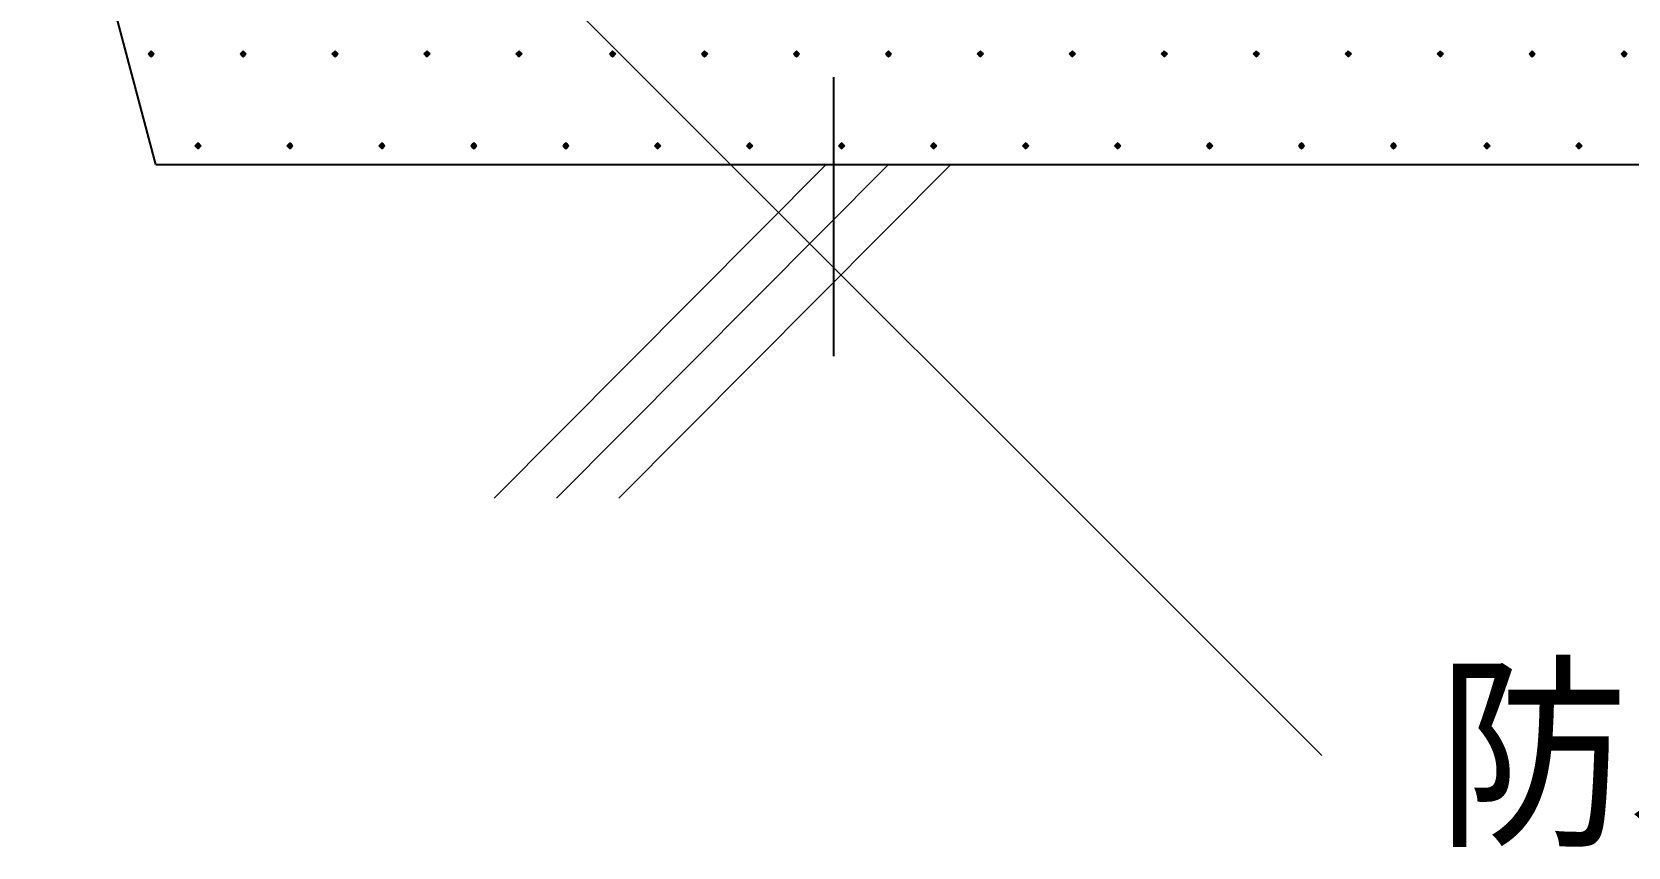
# Model space of a CAD drawing. Header units: millimetres. Extents: x 0 to 420, y 0 to 297.
# Drawn here: x 142.14 to 163.82, y 80.31 to 91.38 of the extents above; entities that cross this region are included whole.
import ezdxf
from ezdxf.enums import TextEntityAlignment as Align

# ---------------------------------------------------------------- set-up
doc = ezdxf.new("R2010")
doc.units = ezdxf.units.MM
doc.styles.add('kst32b', font='NotoSansJP-Variable.ttf')

msp = doc.modelspace()

# ---------------------------------------------------------------- hatches: boundary and pattern name
for points in [[(143.764, 91.122), (143.743, 91.101), (143.722, 91.08), (143.743, 91.059), (143.764, 91.038), (143.785, 91.059), (143.806, 91.08), (143.785, 91.101), (143.764, 91.122)], [(145.013, 91.122), (144.992, 91.101), (144.971, 91.08), (144.992, 91.059), (145.013, 91.038), (145.034, 91.059), (145.055, 91.08), (145.034, 91.101), (145.013, 91.122)], [(146.262, 91.122), (146.241, 91.101), (146.219, 91.08), (146.241, 91.059), (146.262, 91.038), (146.283, 91.059), (146.304, 91.08), (146.283, 91.101), (146.262, 91.122)], [(147.511, 91.122), (147.489, 91.101), (147.468, 91.08), (147.489, 91.059), (147.511, 91.038), (147.532, 91.059), (147.553, 91.08), (147.532, 91.101), (147.511, 91.122)], [(148.759, 91.122), (148.738, 91.101), (148.717, 91.08), (148.738, 91.059), (148.759, 91.038), (148.78, 91.059), (148.802, 91.08), (148.78, 91.101), (148.759, 91.122)], [(150.029, 91.122), (150.008, 91.101), (149.987, 91.08), (150.008, 91.059), (150.029, 91.038), (150.051, 91.059), (150.072, 91.08), (150.051, 91.101), (150.029, 91.122)], [(151.278, 91.122), (151.257, 91.101), (151.236, 91.08), (151.257, 91.059), (151.278, 91.038), (151.299, 91.059), (151.321, 91.08), (151.299, 91.101), (151.278, 91.122)], [(152.527, 91.122), (152.506, 91.101), (152.485, 91.08), (152.506, 91.059), (152.527, 91.038), (152.548, 91.059), (152.569, 91.08), (152.548, 91.101), (152.527, 91.122)], [(153.776, 91.122), (153.755, 91.101), (153.734, 91.08), (153.755, 91.059), (153.776, 91.038), (153.797, 91.059), (153.818, 91.08), (153.797, 91.101), (153.776, 91.122)], [(155.025, 91.122), (155.004, 91.101), (154.982, 91.08), (155.004, 91.059), (155.025, 91.038), (155.046, 91.059), (155.067, 91.08), (155.046, 91.101), (155.025, 91.122)], [(156.274, 91.122), (156.252, 91.101), (156.231, 91.08), (156.252, 91.059), (156.274, 91.038), (156.295, 91.059), (156.316, 91.08), (156.295, 91.101), (156.274, 91.122)], [(157.522, 91.122), (157.501, 91.101), (157.48, 91.08), (157.501, 91.059), (157.522, 91.038), (157.544, 91.059), (157.565, 91.08), (157.544, 91.101), (157.522, 91.122)], [(158.771, 91.122), (158.75, 91.101), (158.729, 91.08), (158.75, 91.059), (158.771, 91.038), (158.792, 91.059), (158.813, 91.08), (158.792, 91.101), (158.771, 91.122)], [(160.02, 91.122), (159.999, 91.101), (159.978, 91.08), (159.999, 91.059), (160.02, 91.038), (160.041, 91.059), (160.062, 91.08), (160.041, 91.101), (160.02, 91.122)], [(161.269, 91.122), (161.248, 91.101), (161.227, 91.08), (161.248, 91.059), (161.269, 91.038), (161.29, 91.059), (161.311, 91.08), (161.29, 91.101), (161.269, 91.122)], [(162.518, 91.122), (162.496, 91.101), (162.475, 91.08), (162.496, 91.059), (162.518, 91.038), (162.539, 91.059), (162.56, 91.08), (162.539, 91.101), (162.518, 91.122)], [(163.767, 91.122), (163.745, 91.101), (163.724, 91.08), (163.745, 91.059), (163.767, 91.038), (163.788, 91.059), (163.809, 91.08), (163.788, 91.101), (163.767, 91.122)], [(144.399, 89.874), (144.378, 89.853), (144.357, 89.831), (144.378, 89.81), (144.399, 89.789), (144.42, 89.81), (144.441, 89.831), (144.42, 89.853), (144.399, 89.874)], [(145.648, 89.874), (145.627, 89.853), (145.605, 89.831), (145.627, 89.81), (145.648, 89.789), (145.669, 89.81), (145.69, 89.831), (145.669, 89.853), (145.648, 89.874)], [(146.897, 89.874), (146.876, 89.853), (146.854, 89.831), (146.876, 89.81), (146.897, 89.789), (146.918, 89.81), (146.939, 89.831), (146.918, 89.853), (146.897, 89.874)], [(148.146, 89.874), (148.124, 89.853), (148.103, 89.831), (148.124, 89.81), (148.146, 89.789), (148.167, 89.81), (148.188, 89.831), (148.167, 89.853), (148.146, 89.874)], [(149.394, 89.874), (149.373, 89.853), (149.352, 89.831), (149.373, 89.81), (149.394, 89.789), (149.416, 89.81), (149.437, 89.831), (149.416, 89.853), (149.394, 89.874)], [(150.643, 89.874), (150.622, 89.853), (150.601, 89.831), (150.622, 89.81), (150.643, 89.789), (150.664, 89.81), (150.686, 89.831), (150.664, 89.853), (150.643, 89.874)], [(151.892, 89.874), (151.871, 89.853), (151.85, 89.831), (151.871, 89.81), (151.892, 89.789), (151.913, 89.81), (151.934, 89.831), (151.913, 89.853), (151.892, 89.874)], [(153.141, 89.874), (153.12, 89.853), (153.099, 89.831), (153.12, 89.81), (153.141, 89.789), (153.162, 89.81), (153.183, 89.831), (153.162, 89.853), (153.141, 89.874)], [(154.39, 89.874), (154.369, 89.853), (154.347, 89.831), (154.369, 89.81), (154.39, 89.789), (154.411, 89.81), (154.432, 89.831), (154.411, 89.853), (154.39, 89.874)], [(155.638, 89.874), (155.617, 89.853), (155.596, 89.831), (155.617, 89.81), (155.638, 89.789), (155.66, 89.81), (155.681, 89.831), (155.66, 89.853), (155.638, 89.874)], [(156.887, 89.874), (156.866, 89.853), (156.845, 89.831), (156.866, 89.81), (156.887, 89.789), (156.909, 89.81), (156.93, 89.831), (156.909, 89.853), (156.887, 89.874)], [(158.136, 89.874), (158.115, 89.853), (158.094, 89.831), (158.115, 89.81), (158.136, 89.789), (158.157, 89.81), (158.179, 89.831), (158.157, 89.853), (158.136, 89.874)], [(159.385, 89.874), (159.364, 89.853), (159.343, 89.831), (159.364, 89.81), (159.385, 89.789), (159.406, 89.81), (159.427, 89.831), (159.406, 89.853), (159.385, 89.874)], [(160.634, 89.874), (160.613, 89.853), (160.592, 89.831), (160.613, 89.81), (160.634, 89.789), (160.655, 89.81), (160.676, 89.831), (160.655, 89.853), (160.634, 89.874)], [(161.904, 89.874), (161.883, 89.853), (161.862, 89.831), (161.883, 89.81), (161.904, 89.789), (161.925, 89.81), (161.946, 89.831), (161.925, 89.853), (161.904, 89.874)], [(163.153, 89.874), (163.132, 89.853), (163.11, 89.831), (163.132, 89.81), (163.153, 89.789), (163.174, 89.81), (163.195, 89.831), (163.174, 89.853), (163.153, 89.874)]]:
    msp.add_hatch(color=7).paths.add_polyline_path(points)

# ---------------------------------------------------------------- linework, layer by layer
at = {"lineweight": 25}
for points in [[(143.828, 89.577), (141.542, 98.171)], [(153.035, 86.974), (153.035, 90.763)], [(143.828, 89.577), (170.244, 89.577)]]:
    msp.add_lwpolyline(points, dxfattribs=at)
at = {"lineweight": 13}
for points in [[(148.632, 92.583), (159.66, 81.555)], [(152.929, 89.577), (148.421, 85.048)], [(153.776, 89.577), (149.267, 85.048)], [(154.622, 89.577), (150.114, 85.048)]]:
    msp.add_lwpolyline(points, dxfattribs=at)
at = {"lineweight": 0}
for points in [[(143.764, 91.122), (143.743, 91.101), (143.722, 91.08), (143.743, 91.059), (143.764, 91.038), (143.785, 91.059), (143.806, 91.08), (143.785, 91.101)], [(145.013, 91.122), (144.992, 91.101), (144.971, 91.08), (144.992, 91.059), (145.013, 91.038), (145.034, 91.059), (145.055, 91.08), (145.034, 91.101)], [(146.262, 91.122), (146.241, 91.101), (146.219, 91.08), (146.241, 91.059), (146.262, 91.038), (146.283, 91.059), (146.304, 91.08), (146.283, 91.101)], [(147.511, 91.122), (147.489, 91.101), (147.468, 91.08), (147.489, 91.059), (147.511, 91.038), (147.532, 91.059), (147.553, 91.08), (147.532, 91.101)], [(148.759, 91.122), (148.738, 91.101), (148.717, 91.08), (148.738, 91.059), (148.759, 91.038), (148.78, 91.059), (148.802, 91.08), (148.78, 91.101)], [(150.029, 91.122), (150.008, 91.101), (149.987, 91.08), (150.008, 91.059), (150.029, 91.038), (150.051, 91.059), (150.072, 91.08), (150.051, 91.101)], [(151.278, 91.122), (151.257, 91.101), (151.236, 91.08), (151.257, 91.059), (151.278, 91.038), (151.299, 91.059), (151.321, 91.08), (151.299, 91.101)], [(152.527, 91.122), (152.506, 91.101), (152.485, 91.08), (152.506, 91.059), (152.527, 91.038), (152.548, 91.059), (152.569, 91.08), (152.548, 91.101)], [(153.776, 91.122), (153.755, 91.101), (153.734, 91.08), (153.755, 91.059), (153.776, 91.038), (153.797, 91.059), (153.818, 91.08), (153.797, 91.101)], [(155.025, 91.122), (155.004, 91.101), (154.982, 91.08), (155.004, 91.059), (155.025, 91.038), (155.046, 91.059), (155.067, 91.08), (155.046, 91.101)], [(156.274, 91.122), (156.252, 91.101), (156.231, 91.08), (156.252, 91.059), (156.274, 91.038), (156.295, 91.059), (156.316, 91.08), (156.295, 91.101)], [(157.522, 91.122), (157.501, 91.101), (157.48, 91.08), (157.501, 91.059), (157.522, 91.038), (157.544, 91.059), (157.565, 91.08), (157.544, 91.101)], [(158.771, 91.122), (158.75, 91.101), (158.729, 91.08), (158.75, 91.059), (158.771, 91.038), (158.792, 91.059), (158.813, 91.08), (158.792, 91.101)], [(160.02, 91.122), (159.999, 91.101), (159.978, 91.08), (159.999, 91.059), (160.02, 91.038), (160.041, 91.059), (160.062, 91.08), (160.041, 91.101)], [(161.269, 91.122), (161.248, 91.101), (161.227, 91.08), (161.248, 91.059), (161.269, 91.038), (161.29, 91.059), (161.311, 91.08), (161.29, 91.101)], [(162.518, 91.122), (162.496, 91.101), (162.475, 91.08), (162.496, 91.059), (162.518, 91.038), (162.539, 91.059), (162.56, 91.08), (162.539, 91.101)], [(163.767, 91.122), (163.745, 91.101), (163.724, 91.08), (163.745, 91.059), (163.767, 91.038), (163.788, 91.059), (163.809, 91.08), (163.788, 91.101)], [(144.399, 89.874), (144.378, 89.853), (144.357, 89.831), (144.378, 89.81), (144.399, 89.789), (144.42, 89.81), (144.441, 89.831), (144.42, 89.853)], [(145.648, 89.874), (145.627, 89.853), (145.605, 89.831), (145.627, 89.81), (145.648, 89.789), (145.669, 89.81), (145.69, 89.831), (145.669, 89.853)], [(146.897, 89.874), (146.876, 89.853), (146.854, 89.831), (146.876, 89.81), (146.897, 89.789), (146.918, 89.81), (146.939, 89.831), (146.918, 89.853)], [(148.146, 89.874), (148.124, 89.853), (148.103, 89.831), (148.124, 89.81), (148.146, 89.789), (148.167, 89.81), (148.188, 89.831), (148.167, 89.853)], [(149.394, 89.874), (149.373, 89.853), (149.352, 89.831), (149.373, 89.81), (149.394, 89.789), (149.416, 89.81), (149.437, 89.831), (149.416, 89.853)], [(150.643, 89.874), (150.622, 89.853), (150.601, 89.831), (150.622, 89.81), (150.643, 89.789), (150.664, 89.81), (150.686, 89.831), (150.664, 89.853)], [(151.892, 89.874), (151.871, 89.853), (151.85, 89.831), (151.871, 89.81), (151.892, 89.789), (151.913, 89.81), (151.934, 89.831), (151.913, 89.853)], [(153.141, 89.874), (153.12, 89.853), (153.099, 89.831), (153.12, 89.81), (153.141, 89.789), (153.162, 89.81), (153.183, 89.831), (153.162, 89.853)], [(154.39, 89.874), (154.369, 89.853), (154.347, 89.831), (154.369, 89.81), (154.39, 89.789), (154.411, 89.81), (154.432, 89.831), (154.411, 89.853)], [(155.638, 89.874), (155.617, 89.853), (155.596, 89.831), (155.617, 89.81), (155.638, 89.789), (155.66, 89.81), (155.681, 89.831), (155.66, 89.853)], [(156.887, 89.874), (156.866, 89.853), (156.845, 89.831), (156.866, 89.81), (156.887, 89.789), (156.909, 89.81), (156.93, 89.831), (156.909, 89.853)], [(158.136, 89.874), (158.115, 89.853), (158.094, 89.831), (158.115, 89.81), (158.136, 89.789), (158.157, 89.81), (158.179, 89.831), (158.157, 89.853)], [(159.385, 89.874), (159.364, 89.853), (159.343, 89.831), (159.364, 89.81), (159.385, 89.789), (159.406, 89.81), (159.427, 89.831), (159.406, 89.853)], [(160.634, 89.874), (160.613, 89.853), (160.592, 89.831), (160.613, 89.81), (160.634, 89.789), (160.655, 89.81), (160.676, 89.831), (160.655, 89.853)], [(161.904, 89.874), (161.883, 89.853), (161.862, 89.831), (161.883, 89.81), (161.904, 89.789), (161.925, 89.81), (161.946, 89.831), (161.925, 89.853)], [(163.153, 89.874), (163.132, 89.853), (163.11, 89.831), (163.132, 89.81), (163.153, 89.789), (163.174, 89.81), (163.195, 89.831), (163.174, 89.853)]]:
    msp.add_lwpolyline(points, close=True, dxfattribs=at)

# ---------------------------------------------------------------- texts
at = {"style": 'kst32b'}
msp.add_text('防水層', height=2.0791, dxfattribs=at).set_placement((161.227, 80.539), (169.023, 80.539), align=Align.FIT)

doc.saveas('drawing.dxf')
